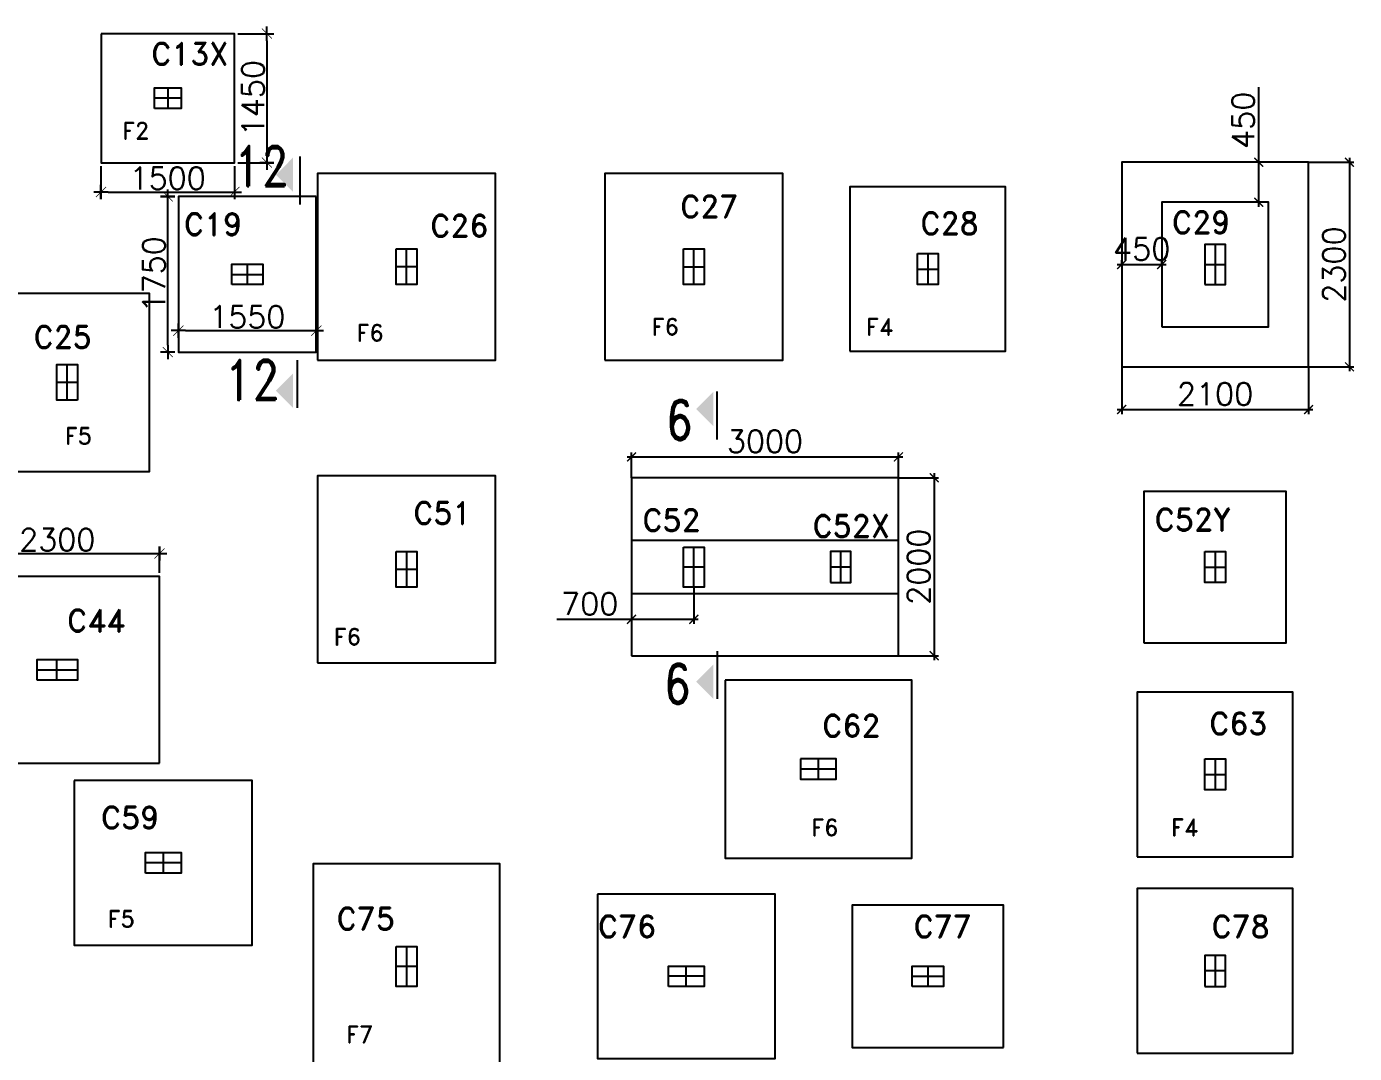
# Model space of a CAD drawing. Extents: x -135417 to 231627, y -456934 to -124458.
# Drawn here: x 48264 to 63193, y -362100 to -350558 of the extents above; entities that cross this region are included whole.
import ezdxf
from ezdxf.enums import TextEntityAlignment as Align

# ---------------------------------------------------------------- set-up
doc = ezdxf.new("R2010")
doc.units = 0
doc.header["$LTSCALE"] = 1000
doc.header["$MEASUREMENT"] = 0
doc.layers.get('0').update_dxf_attribs({"linetype": 'CONTINUOUS'})
doc.layers.get('DEFPOINTS').update_dxf_attribs({"linetype": 'CONTINUOUS'})
for name, color, linetype in [('COLU-1', 3, 'CONTINUOUS'), ('CON', 2, 'CONTINUOUS'), ('DIM', 9, 'CONTINUOUS'), ('ECPL', 5, 'CONTINUOUS'), ('FOOT', 4, 'CONTINUOUS'), ('SECT', 6, 'CONTINUOUS'), ('TXT1', 2, 'CONTINUOUS')]:
    doc.layers.add(name, color=color, linetype=linetype)
doc.styles.add('ROMAND', font='romand.shx')
doc.styles.add('ROMANS', font='r.shx', dxfattribs={"height": 250})
doc.dimstyles.new('INT', dxfattribs={"dimtxt": 200, "dimasz": 80, "dimexe": 80, "dimexo": 40, "dimgap": 30, "dimtad": 1, "dimdec": 0, "dimzin": 0, "dimtxsty": 'ROMANS', "dimblk": 'DIMTICK', "dimblk1": 'DIMTICK', "dimblk2": 'DIMTICK', "dimsah": 1, "dimcen": -0.25, "dimclrd": 7, "dimclre": 7, "dimclrt": 4, "dimazin": 3, "dimtfac": 1, "dimtdec": 0, "dimtix": 1, "dimtofl": 0, "dimtmove": 0, "dimatfit": 3, "dimtolj": 1, "dimtzin": 0})
doc.dimstyles.new('NEW', dxfattribs={"dimtxt": 250, "dimasz": 100, "dimexe": 50, "dimexo": 0.03, "dimgap": 50, "dimtad": 1, "dimdec": 0, "dimrnd": 1e-05, "dimzin": 0, "dimtxsty": 'ROMANS', "dimblk": 'ARCHTICK', "dimblk1": 'ARCHTICK', "dimblk2": 'ARCHTICK', "dimsah": 1, "dimcen": 0, "dimdle": 50, "dimclrd": 7, "dimclre": 7, "dimclrt": 4, "dimazin": 3, "dimtfac": 1, "dimtdec": 0, "dimtofl": 0, "dimtmove": 0, "dimatfit": 3, "dimtolj": 1, "dimtzin": 0})

# ---------------------------------------------------------------- blocks, each defined once
blk = doc.blocks.new('DIMTICK')
for p, q in [((-1, 0), (1, 0)), ((0, 1), (0, -1))]:
    blk.add_line(p, q)
at = {"color": 2, "const_width": 0.1}
blk.add_lwpolyline([(0.71, 0.71), (-0.71, -0.71)], dxfattribs=at)
blk = doc.blocks.new('*D155')
at = {"color": 7, "linetype": 'BYBLOCK'}
for p, q in [((47460, -356698), (47460, -356401)), ((47540, -356481), (49680, -356481)), ((49760, -356698), (49760, -356401))]:
    blk.add_line(p, q, dxfattribs=at)
at = {"layer": 'DEFPOINTS', "color": 0, "linetype": 'BYBLOCK'}
for p in [(49760, -356481), (47460, -356738), (49760, -356738)]:
    blk.add_point(p, dxfattribs=at)
at = {"color": 7, "linetype": 'BYBLOCK', "xscale": 80, "yscale": 80, "zscale": 80, "rotation": 180}
blk.add_blockref('DIMTICK', (47460, -356481), dxfattribs=at)
at = {"color": 7, "linetype": 'BYBLOCK', "xscale": 80, "yscale": 80, "zscale": 80}
blk.add_blockref('DIMTICK', (49760, -356481), dxfattribs=at)
at = {"color": 4, "linetype": 'BYBLOCK', "insert": (48610, -356326), "char_height": 250, "attachment_point": 5, "style": 'ROMANS'}
blk.add_mtext('\\A1;2300', dxfattribs=at)
blk = doc.blocks.new('*D158')
at = {"color": 7, "linetype": 'BYBLOCK'}
for p, q in [((50641, -350638), (51046, -350638)), ((50966, -350718), (50966, -352008)), ((50641, -352088), (51046, -352088))]:
    blk.add_line(p, q, dxfattribs=at)
at = {"layer": 'DEFPOINTS', "color": 0, "linetype": 'BYBLOCK'}
for p in [(50601, -350638), (50601, -352088), (50966, -352088)]:
    blk.add_point(p, dxfattribs=at)
at = {"color": 7, "linetype": 'BYBLOCK', "xscale": 80, "yscale": 80, "zscale": 80}
for p, rotation in [((50966, -350638), 90), ((50966, -352088), 270)]:
    blk.add_blockref('DIMTICK', p, dxfattribs=dict(at, rotation=rotation))
at = {"color": 4, "linetype": 'BYBLOCK', "insert": (50811, -351363), "char_height": 250, "attachment_point": 5, "rotation": 90, "style": 'ROMANS'}
blk.add_mtext('\\A1;1450', dxfattribs=at)
blk = doc.blocks.new('*D157')
at = {"color": 7, "linetype": 'BYBLOCK'}
for p, q in [((49101, -352128), (49101, -352498)), ((50601, -352128), (50601, -352498)), ((49181, -352418), (50521, -352418))]:
    blk.add_line(p, q, dxfattribs=at)
at = {"layer": 'DEFPOINTS', "color": 0, "linetype": 'BYBLOCK'}
for p in [(49101, -352088), (50601, -352088), (50601, -352418)]:
    blk.add_point(p, dxfattribs=at)
at = {"color": 7, "linetype": 'BYBLOCK', "xscale": 80, "yscale": 80, "zscale": 80, "rotation": 180}
blk.add_blockref('DIMTICK', (49101, -352418), dxfattribs=at)
at = {"color": 7, "linetype": 'BYBLOCK', "xscale": 80, "yscale": 80, "zscale": 80}
blk.add_blockref('DIMTICK', (50601, -352418), dxfattribs=at)
at = {"color": 4, "linetype": 'BYBLOCK', "insert": (49851, -352263), "char_height": 250, "attachment_point": 5, "style": 'ROMANS'}
blk.add_mtext('\\A1;1500', dxfattribs=at)
blk = doc.blocks.new('*D156')
at = {"color": 7, "linetype": 'BYBLOCK'}
for p, q in [((49931, -352468), (49771, -352468)), ((49851, -354138), (49851, -352548)), ((49931, -354218), (49771, -354218))]:
    blk.add_line(p, q, dxfattribs=at)
at = {"layer": 'DEFPOINTS', "color": 0, "linetype": 'BYBLOCK'}
for p in [(49851, -352468), (49971, -352468), (49971, -354218)]:
    blk.add_point(p, dxfattribs=at)
at = {"color": 7, "linetype": 'BYBLOCK', "xscale": 80, "yscale": 80, "zscale": 80}
for p, rotation in [((49851, -352468), 90), ((49851, -354218), 270)]:
    blk.add_blockref('DIMTICK', p, dxfattribs=dict(at, rotation=rotation))
at = {"color": 4, "linetype": 'BYBLOCK', "insert": (49696, -353343), "char_height": 250, "attachment_point": 5, "rotation": 90, "style": 'ROMANS'}
blk.add_mtext('\\A1;1750', dxfattribs=at)
blk = doc.blocks.new('*D148')
at = {"color": 7, "linetype": 'BYBLOCK'}
for p, q in [((49971, -353779), (49971, -354056)), ((51521, -353779), (51521, -354056)), ((50051, -353976), (51441, -353976))]:
    blk.add_line(p, q, dxfattribs=at)
at = {"layer": 'DEFPOINTS', "color": 0, "linetype": 'BYBLOCK'}
for p in [(49971, -353739), (51521, -353739), (51521, -353976)]:
    blk.add_point(p, dxfattribs=at)
at = {"color": 7, "linetype": 'BYBLOCK', "xscale": 80, "yscale": 80, "zscale": 80, "rotation": 180}
blk.add_blockref('DIMTICK', (49971, -353976), dxfattribs=at)
at = {"color": 7, "linetype": 'BYBLOCK', "xscale": 80, "yscale": 80, "zscale": 80}
blk.add_blockref('DIMTICK', (51521, -353976), dxfattribs=at)
at = {"color": 4, "linetype": 'BYBLOCK', "insert": (50746, -353821), "char_height": 250, "attachment_point": 5, "style": 'ROMANS'}
blk.add_mtext('\\A1;1550', dxfattribs=at)
blk = doc.blocks.new('_ARCHTICK')
at = {"color": 0, "linetype": 'BYBLOCK', "const_width": 0.15}
blk.add_lwpolyline([(-0.5, -0.5), (0.5, 0.5)], dxfattribs=at)
blk = doc.blocks.new('*D177')
at = {"color": 7, "linetype": 'BYBLOCK'}
for p, q in [((60576, -354383), (60576, -354913)), ((62676, -354383), (62676, -354913)), ((60526, -354863), (62726, -354863))]:
    blk.add_line(p, q, dxfattribs=at)
at = {"layer": 'DEFPOINTS', "color": 0, "linetype": 'BYBLOCK'}
for p in [(60576, -354383), (62676, -354383), (62676, -354863)]:
    blk.add_point(p, dxfattribs=at)
at = {"color": 7, "linetype": 'BYBLOCK', "xscale": 100, "yscale": 100, "zscale": 100, "rotation": 180}
blk.add_blockref('_ARCHTICK', (60576, -354863), dxfattribs=at)
at = {"color": 7, "linetype": 'BYBLOCK', "xscale": 100, "yscale": 100, "zscale": 100}
blk.add_blockref('_ARCHTICK', (62676, -354863), dxfattribs=at)
at = {"color": 4, "linetype": 'BYBLOCK', "insert": (61626, -354688), "char_height": 250, "attachment_point": 5, "style": 'ROMANS'}
blk.add_mtext('\\A1;2100', dxfattribs=at)
blk = doc.blocks.new('*D181')
at = {"color": 7, "linetype": 'BYBLOCK'}
for p, q in [((62676, -352083), (63187, -352083)), ((63137, -352033), (63137, -354433)), ((62676, -354383), (63187, -354383))]:
    blk.add_line(p, q, dxfattribs=at)
at = {"layer": 'DEFPOINTS', "color": 0, "linetype": 'BYBLOCK'}
for p in [(62676, -352083), (62676, -354383), (63137, -354383)]:
    blk.add_point(p, dxfattribs=at)
at = {"color": 7, "linetype": 'BYBLOCK', "xscale": 100, "yscale": 100, "zscale": 100}
for p, rotation in [((63137, -352083), 90), ((63137, -354383), 270)]:
    blk.add_blockref('_ARCHTICK', p, dxfattribs=dict(at, rotation=rotation))
at = {"color": 4, "linetype": 'BYBLOCK', "insert": (62962, -353233), "char_height": 250, "attachment_point": 5, "rotation": 90, "style": 'ROMANS'}
blk.add_mtext('\\A1;2300', dxfattribs=at)
blk = doc.blocks.new('*D180')
at = {"color": 7, "linetype": 'BYBLOCK'}
for p, q in [((60576, -353233), (60576, -353183)), ((61026, -353233), (61026, -353183)), ((60526, -353233), (61076, -353233))]:
    blk.add_line(p, q, dxfattribs=at)
at = {"layer": 'DEFPOINTS', "color": 0, "linetype": 'BYBLOCK'}
for p in [(60576, -353233), (61026, -353233), (61026, -353233)]:
    blk.add_point(p, dxfattribs=at)
at = {"color": 7, "linetype": 'BYBLOCK', "xscale": 100, "yscale": 100, "zscale": 100, "rotation": 180}
blk.add_blockref('_ARCHTICK', (60576, -353233), dxfattribs=at)
at = {"color": 7, "linetype": 'BYBLOCK', "xscale": 100, "yscale": 100, "zscale": 100}
blk.add_blockref('_ARCHTICK', (61026, -353233), dxfattribs=at)
at = {"color": 4, "linetype": 'BYBLOCK', "insert": (60801, -353058), "char_height": 250, "attachment_point": 5, "style": 'ROMANS'}
blk.add_mtext('\\A1;450', dxfattribs=at)
blk = doc.blocks.new('*D179')
at = {"color": 7, "linetype": 'BYBLOCK'}
for p, q in [((62117, -352083), (62117, -351240)), ((62167, -352083), (62067, -352083)), ((62117, -352583), (62117, -352083)), ((62167, -352533), (62067, -352533))]:
    blk.add_line(p, q, dxfattribs=at)
at = {"layer": 'DEFPOINTS', "color": 0, "linetype": 'BYBLOCK'}
for p in [(62167, -352083), (62117, -352533), (62167, -352533)]:
    blk.add_point(p, dxfattribs=at)
at = {"color": 7, "linetype": 'BYBLOCK', "xscale": 100, "yscale": 100, "zscale": 100}
for p, rotation in [((62117, -352083), 90), ((62117, -352533), 270)]:
    blk.add_blockref('_ARCHTICK', p, dxfattribs=dict(at, rotation=rotation))
at = {"color": 4, "linetype": 'BYBLOCK', "insert": (61942, -351612), "char_height": 250, "attachment_point": 5, "rotation": 90, "style": 'ROMANS'}
blk.add_mtext('\\A1;450', dxfattribs=at)
blk = doc.blocks.new('*D178')
at = {"color": 7, "linetype": 'BYBLOCK'}
for p, q in [((58468, -355579), (58468, -357679)), ((58066, -355629), (58518, -355629)), ((58066, -357629), (58518, -357629))]:
    blk.add_line(p, q, dxfattribs=at)
at = {"layer": 'DEFPOINTS', "color": 0, "linetype": 'BYBLOCK'}
for p in [(58066, -355629), (58066, -357629), (58468, -357629)]:
    blk.add_point(p, dxfattribs=at)
at = {"color": 7, "linetype": 'BYBLOCK', "xscale": 100, "yscale": 100, "zscale": 100}
for p, rotation in [((58468, -355629), 90), ((58468, -357629), 270)]:
    blk.add_blockref('_ARCHTICK', p, dxfattribs=dict(at, rotation=rotation))
at = {"color": 4, "linetype": 'BYBLOCK', "insert": (58293, -356629), "char_height": 250, "attachment_point": 5, "rotation": 90, "style": 'ROMANS'}
blk.add_mtext('\\A1;2000', dxfattribs=at)
blk = doc.blocks.new('*D113')
at = {"color": 7, "linetype": 'BYBLOCK'}
for p, q in [((55016, -355395), (58116, -355395)), ((55066, -355629), (55066, -355345)), ((58066, -355629), (58066, -355345))]:
    blk.add_line(p, q, dxfattribs=at)
at = {"layer": 'DEFPOINTS', "color": 0, "linetype": 'BYBLOCK'}
for p in [(58066, -355395), (55066, -355629), (58066, -355629)]:
    blk.add_point(p, dxfattribs=at)
at = {"color": 7, "linetype": 'BYBLOCK', "xscale": 100, "yscale": 100, "zscale": 100, "rotation": 180}
blk.add_blockref('_ARCHTICK', (55066, -355395), dxfattribs=at)
at = {"color": 7, "linetype": 'BYBLOCK', "xscale": 100, "yscale": 100, "zscale": 100}
blk.add_blockref('_ARCHTICK', (58066, -355395), dxfattribs=at)
at = {"color": 4, "linetype": 'BYBLOCK', "insert": (56566, -355220), "char_height": 250, "attachment_point": 5, "style": 'ROMANS'}
blk.add_mtext('\\A1;3000', dxfattribs=at)
blk = doc.blocks.new('*D159')
at = {"color": 7, "linetype": 'BYBLOCK'}
for p, q in [((55766, -356858), (55766, -357271)), ((55066, -357221), (54224, -357221)), ((55066, -357146), (55066, -357271)), ((55816, -357221), (55066, -357221))]:
    blk.add_line(p, q, dxfattribs=at)
at = {"layer": 'DEFPOINTS', "color": 0, "linetype": 'BYBLOCK'}
for p in [(55766, -356858), (55066, -357146), (55066, -357221)]:
    blk.add_point(p, dxfattribs=at)
at = {"color": 7, "linetype": 'BYBLOCK', "xscale": 100, "yscale": 100, "zscale": 100, "rotation": 180}
blk.add_blockref('_ARCHTICK', (55066, -357221), dxfattribs=at)
at = {"color": 7, "linetype": 'BYBLOCK', "xscale": 100, "yscale": 100, "zscale": 100}
blk.add_blockref('_ARCHTICK', (55766, -357221), dxfattribs=at)
at = {"color": 4, "linetype": 'BYBLOCK', "insert": (54595, -357046), "char_height": 250, "attachment_point": 5, "style": 'ROMANS'}
blk.add_mtext('\\A1;700', dxfattribs=at)

msp = doc.modelspace()

# ---------------------------------------------------------------- linework, layer by layer
at = {"layer": 'COLU-1'}
for points in [[(49701.385, -351478.1475), (49701.385, -351248.1475), (50001.385, -351248.1475), (50001.385, -351478.1475), (49701.385, -351478.1475)], [(61511.385, -353458.1475), (61741.385, -353458.1475), (61741.385, -353008.1475), (61511.385, -353008.1475), (61511.385, -353458.1475)], [(52421.385, -353058.1475), (52651.385, -353058.1475), (52651.385, -353458.1475), (52421.385, -353458.1475), (52421.385, -353058.1475)], [(55651.385, -353058.1475), (55881.385, -353058.1475), (55881.385, -353458.1475), (55651.385, -353458.1475), (55651.385, -353058.1475)], [(58281.385, -353108.1475), (58511.385, -353108.1475), (58511.385, -353458.1475), (58281.385, -353458.1475), (58281.385, -353108.1475)], [(50571.385, -353458.1475), (50571.385, -353228.1475), (50921.385, -353228.1475), (50921.385, -353458.1475), (50571.385, -353458.1475)], [(50571.385, -353458.1475), (50571.385, -353228.1475), (50921.385, -353228.1475), (50921.385, -353458.1475), (50571.385, -353458.1475)], [(48835.385, -354758.1475), (48605.385, -354758.1475), (48605.385, -354358.1475), (48835.385, -354358.1475), (48835.385, -354758.1475)], [(52421.385, -356458.1475), (52651.385, -356458.1475), (52651.385, -356858.1475), (52421.385, -356858.1475), (52421.385, -356458.1475)], [(55651.385, -356408.1475), (55881.385, -356408.1475), (55881.385, -356858.1475), (55651.385, -356858.1475), (55651.385, -356408.1475)], [(61511.385, -356458.1475), (61741.385, -356458.1475), (61741.385, -356808.1475), (61511.385, -356808.1475), (61511.385, -356458.1475)], [(48385.385, -357903.1475), (48385.385, -357673.1475), (48835.385, -357673.1475), (48835.385, -357903.1475), (48385.385, -357903.1475)], [(56966.385, -358788.1475), (56966.385, -359018.1475), (57366.385, -359018.1475), (57366.385, -358788.1475), (56966.385, -358788.1475)], [(61511.385, -358788.1475), (61741.385, -358788.1475), (61741.385, -359138.1475), (61511.385, -359138.1475), (61511.385, -358788.1475)], [(49601.385, -360073.1475), (49601.385, -359843.1475), (50001.385, -359843.1475), (50001.385, -360073.1475), (49601.385, -360073.1475)], [(52421.385, -360898.1475), (52651.385, -360898.1475), (52651.385, -361348.1475), (52421.385, -361348.1475), (52421.385, -360898.1475)], [(61511.385, -361348.1475), (61741.385, -361348.1475), (61741.385, -360998.1475), (61511.385, -360998.1475), (61511.385, -361348.1475)], [(55481.385, -361348.1475), (55481.385, -361118.1475), (55881.385, -361118.1475), (55881.385, -361348.1475), (55481.385, -361348.1475)], [(58221.8336, -361348.1475), (58221.8336, -361118.1475), (58571.8336, -361118.1475), (58571.8336, -361348.1475), (58221.8336, -361348.1475)]]:
    msp.add_lwpolyline(points, dxfattribs=at)
msp.add_lwpolyline([(57301.385, -356808.1475), (57531.385, -356808.1475), (57531.385, -356458.1475), (57301.385, -356458.1475)], close=True, dxfattribs=at)
at = {"layer": 'ECPL'}
for p, q in [((49851.385, -351248.1475), (49851.385, -351478.1475)), ((50001.385, -351363.1475), (49701.385, -351363.1475)), ((61626.385, -353008.1475), (61626.385, -353458.1475)), ((52536.385, -353458.1475), (52536.385, -353058.1475)), ((55766.385, -353458.1475), (55766.385, -353058.1475)), ((58396.385, -353108.1475), (58396.385, -353458.1475)), ((50571.385, -353343.1475), (50921.385, -353343.1475)), ((50746.385, -353458.1475), (50746.385, -353228.1475)), ((52651.385, -353258.1475), (52421.385, -353258.1475)), ((55651.385, -353258.1475), (55881.385, -353258.1475)), ((58281.385, -353283.1475), (58511.385, -353283.1475)), ((61511.385, -353233.1475), (61741.385, -353233.1475)), ((48720.385, -354758.1475), (48720.385, -354358.1475)), ((48835.385, -354558.1475), (48605.385, -354558.1475)), ((52536.385, -356458.1475), (52536.385, -356858.1475)), ((55766.385, -356858.1475), (55766.385, -356408.1475)), ((57416.385, -356458.1475), (57416.385, -356808.1475)), ((61626.385, -356458.1475), (61626.385, -356808.1475)), ((55881.385, -356633.1475), (55651.385, -356633.1475)), ((57531.385, -356633.1475), (57301.385, -356633.1475)), ((61511.385, -356633.1475), (61741.385, -356633.1475)), ((52421.385, -356658.1475), (52651.385, -356658.1475)), ((48601.8105, -357673.1475), (48601.8105, -357903.1475)), ((48385.385, -357788.1475), (48835.385, -357788.1475)), ((57166.385, -359018.1475), (57166.385, -358788.1475)), ((61626.385, -358788.1475), (61626.385, -359138.1475)), ((57366.385, -358903.1475), (56966.385, -358903.1475)), ((61511.385, -358963.1475), (61741.385, -358963.1475)), ((49801.385, -359843.1475), (49801.385, -360073.1475)), ((50001.385, -359958.1475), (49601.385, -359958.1475)), ((52536.385, -360898.1475), (52536.385, -361348.1475)), ((61626.385, -360998.1475), (61626.385, -361348.1475)), ((52421.385, -361119.6487), (52651.385, -361119.6487)), ((55881.385, -361233.1475), (55481.385, -361233.1475)), ((55681.385, -361348.1475), (55681.385, -361118.1475)), ((58221.8336, -361233.1475), (58571.8336, -361233.1475)), ((58396.8336, -361118.1475), (58396.8336, -361348.1475)), ((61741.385, -361171.4673), (61511.385, -361171.4673))]:
    msp.add_line(p, q, dxfattribs=at)
at = {"layer": 'FOOT'}
for p, q in [((58066.385, -356333.1475), (55066.385, -356333.1475)), ((58066.385, -356933.1475), (55066.385, -356933.1475))]:
    msp.add_line(p, q, dxfattribs=at)
for points in [[(49101.385, -350638.1475), (49101.385, -352088.1475), (50601.385, -352088.1475), (50601.385, -350638.1475)], [(60576.385, -354383.1475), (62676.385, -354383.1475), (62676.385, -352083.1475), (60576.385, -352083.1475)], [(51536.385, -354308.1475), (53536.385, -354308.1475), (53536.385, -352208.1475), (51536.385, -352208.1475)], [(54766.385, -354308.1475), (56766.385, -354308.1475), (56766.385, -352208.1475), (54766.385, -352208.1475)], [(57521.385, -354208.1475), (59271.385, -354208.1475), (59271.385, -352358.1475), (57521.385, -352358.1475)], [(51521.385, -352468.1475), (49971.385, -352468.1475), (49971.385, -354218.1475), (51521.385, -354218.1475)], [(61026.385, -353933.1475), (62226.385, -353933.1475), (62226.385, -352533.1475), (61026.385, -352533.1475)], [(47795.385, -355558.1475), (49645.385, -355558.1475), (49645.385, -353558.1475), (47795.385, -353558.1475)], [(51536.385, -357708.1475), (53536.385, -357708.1475), (53536.385, -355608.1475), (51536.385, -355608.1475)], [(55066.385, -357629.0815), (58066.385, -357629.0815), (58066.385, -355629.0815), (55066.385, -355629.0815)], [(60826.385, -357483.1475), (62426.385, -357483.1475), (62426.385, -355783.1475), (60826.385, -355783.1475)], [(49760.385, -358838.1475), (49760.385, -356738.1475), (47460.385, -356738.1475), (47460.385, -358838.1475)], [(56116.385, -357903.1475), (56116.385, -359903.1475), (58216.385, -359903.1475), (58216.385, -357903.1475)], [(60751.385, -359888.1475), (62501.385, -359888.1475), (62501.385, -358038.1475), (60751.385, -358038.1475)], [(48801.385, -359033.1475), (48801.385, -360883.1475), (50801.385, -360883.1475), (50801.385, -359033.1475)], [(51486.385, -362269.6487), (53586.385, -362269.6487), (53586.385, -359969.6487), (51486.385, -359969.6487)], [(54681.385, -360308.1475), (54681.385, -362158.1475), (56681.385, -362158.1475), (56681.385, -360308.1475)], [(60751.385, -362096.4673), (62501.385, -362096.4673), (62501.385, -360246.4673), (60751.385, -360246.4673)], [(59246.8336, -362033.1475), (59246.8336, -360433.1475), (57546.8336, -360433.1475), (57546.8336, -362033.1475)]]:
    msp.add_lwpolyline(points, close=True, dxfattribs=at)
at = {"layer": 'SECT'}
for p, q in [((51339.4461, -352557.2242), (51339.4461, -352020.0238)), ((51305.4648, -354307.3626), (51305.4648, -354844.563)), ((56029.7484, -355198.8371), (56029.7484, -354661.6368)), ((56029.7484, -357577.1945), (56029.7484, -358114.3948))]:
    msp.add_line(p, q, dxfattribs=at)
for points in [[(51261.117, -352417.2991), (51261.117, -352029.9564), (51068.0002, -352224.1823)], [(51261.117, -354457.2203), (51261.117, -354844.563), (51068.0002, -354650.3371)], [(55985.4006, -355048.9794), (55985.4006, -354661.6368), (55792.2838, -354855.8627)], [(55985.4006, -357727.0521), (55985.4006, -358114.3948), (55792.2838, -357920.1689)]]:
    msp.add_solid(points, dxfattribs=at)

# ---------------------------------------------------------------- texts
at = {"layer": 'CON', "style": 'ROMAND'}
for s, height, p in [('C13X', 250, (49666.7986, -350990.0291)), ('F2', 187.5, (49338.8844, -351823.1508)), ('C27', 250, (55612.7385, -352705.7493)), ('C19', 250, (50034.4723, -352905.0967)), ('C26', 250, (52802.7427, -352921.905)), ('C28', 250, (58314.2965, -352894.4152)), ('C29', 250, (61143.0428, -352883.9132)), ('C25', 250, (48343.5817, -354172.4507)), ('F6', 187.5, (51973.2969, -354094.708)), ('F6', 187.5, (55292.61, -354025.6159)), ('F4', 187.5, (57701.8443, -354025.8648)), ('F5', 187.5, (48694.4544, -355253.0618)), ('C51', 250, (52613.6432, -356150.6844)), ('C52', 250, (55188.6603, -356230.5256)), ('C52Y', 250, (60948.2487, -356224.515)), ('C52X', 250, (57102.0283, -356297.4373)), ('C44', 250, (48720.903, -357359.6504)), ('F6', 187.5, (51718.4496, -357510.2056)), ('C63', 250, (61560.985, -358516.4644)), ('C62', 250, (57210.8381, -358542.0336)), ('C59', 250, (49102.7618, -359573.1461)), ('F6', 187.5, (57086.1634, -359653.9719)), ('F4', 187.5, (61131.4397, -359652.2551)), ('F5', 187.5, (49175.983, -360681.5059)), ('C75', 250, (51751.9179, -360709.8034)), ('C76', 250, (54689.093, -360798.0252)), ('C77', 250, (58237.7977, -360798.0252)), ('C78', 250, (61586.1717, -360798.0252)), ('F7', 187.5, (51857.7883, -361978.9899))]:
    msp.add_text(s, height=height, dxfattribs=at).set_placement(p)
at = {"layer": 'TXT1', "color": 2, "style": 'ROMAND', "width": 0.8}
for s, height, p in [('12', 449.66108, (50902.6023, -352127.1519)), ('12', 449.66108, (50800.2559, -354530.1824)), ('6', 449.6611, (55603.4958, -354981.1304)), ('6', 449.6611, (55580.3055, -357946.878))]:
    msp.add_text(s, height=height, dxfattribs=at).set_placement(p, align=Align.MIDDLE)

# ---------------------------------------------------------------- dimensions: what is measured, and where the dimension line sits
at = {"layer": 'DIM'}
dim = msp.add_linear_dim(base=(62117.074, -352533.1475), p1=(62167.074, -352083.1475), p2=(62167.074, -352533.1475), angle=90, dimstyle='NEW', dxfattribs=at)
dim.commit()
dim.dimension.update_dxf_attribs({"geometry": '*D179', "text_midpoint": (62117.074, -351611.7189), "dimtype": 160})
for base, p1, p2, picture, middle in [((63137.2778, -354383.1775), (62676.385, -352083.1475), (62676.385, -354383.1775), '*D181', (62962.2778, -353233.1625)), ((58468.4956, -357629.0815), (58066.385, -355629.0815), (58066.385, -357629.0815), '*D178', (58293.4956, -356629.0815))]:
    dim = msp.add_linear_dim(base=base, p1=p1, p2=p2, angle=90, dimstyle='NEW', dxfattribs=at)
    dim.commit()
    dim.dimension.update_dxf_attribs({"geometry": picture, "text_midpoint": middle})
for base, p1, p2, picture, middle in [((61026.385, -353233.1475), (60576.385, -353233.1475), (61026.385, -353233.1475), '*D180', (60801.385, -353233.1475)), ((55066.385, -357221.1187), (55766.385, -356858.1475), (55066.385, -357146.1909), '*D159', (54594.9564, -357221.1187))]:
    dim = msp.add_linear_dim(base=base, p1=p1, p2=p2, dimstyle='NEW', dxfattribs=at)
    dim.commit()
    dim.dimension.update_dxf_attribs({"geometry": picture, "text_midpoint": middle, "dimtype": 160})
for base, p1, p2, picture, middle in [((62676.385, -354862.9937), (60576.385, -354383.1475), (62676.385, -354383.1475), '*D177', (61626.385, -354687.9937)), ((58066.415, -355395.1578), (55066.385, -355629.0815), (58066.415, -355629.0815), '*D113', (56566.4, -355220.1578))]:
    dim = msp.add_linear_dim(base=base, p1=p1, p2=p2, dimstyle='NEW', dxfattribs=at)
    dim.commit()
    dim.dimension.update_dxf_attribs({"geometry": picture, "text_midpoint": middle})
at = {"layer": 'FOOT'}
for base, p1, p2, angle, picture, middle in [((50966.1809, -352088.1475), (50601.385, -350638.1475), (50601.385, -352088.1475), 270, '*D158', (50811.1809, -351363.1475)), ((49851.385, -352468.1475), (49971.385, -354218.1475), (49971.385, -352468.1475), 90, '*D156', (49696.385, -353343.1475))]:
    dim = msp.add_linear_dim(base=base, p1=p1, p2=p2, angle=angle, dimstyle='INT', dxfattribs=at)
    dim.commit()
    dim.dimension.update_dxf_attribs({"geometry": picture, "text_midpoint": middle})
for base, p1, p2, picture, middle in [((50601.385, -352418.0445), (49101.385, -352088.1475), (50601.385, -352088.1475), '*D157', (49851.385, -352263.0445)), ((51521.385, -353976.297), (49971.385, -353738.5033), (51521.385, -353738.5033), '*D148', (50746.385, -353821.297)), ((49760.385, -356480.8888), (47460.385, -356738.1475), (49760.385, -356738.1475), '*D155', (48610.385, -356325.8888))]:
    dim = msp.add_linear_dim(base=base, p1=p1, p2=p2, dimstyle='INT', dxfattribs=at)
    dim.commit()
    dim.dimension.update_dxf_attribs({"geometry": picture, "text_midpoint": middle})

doc.saveas('drawing.dxf')
